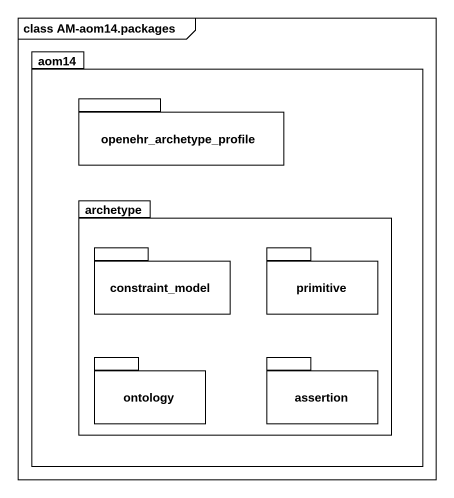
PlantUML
@startuml
mainframe class AM-aom14.packages
package aom14 {
  package openehr_archetype_profile {
  }
  package archetype {
    package constraint_model {
    }
    package primitive {
    }
    package ontology {
    }
    package assertion {
    }
  }
}
@enduml
